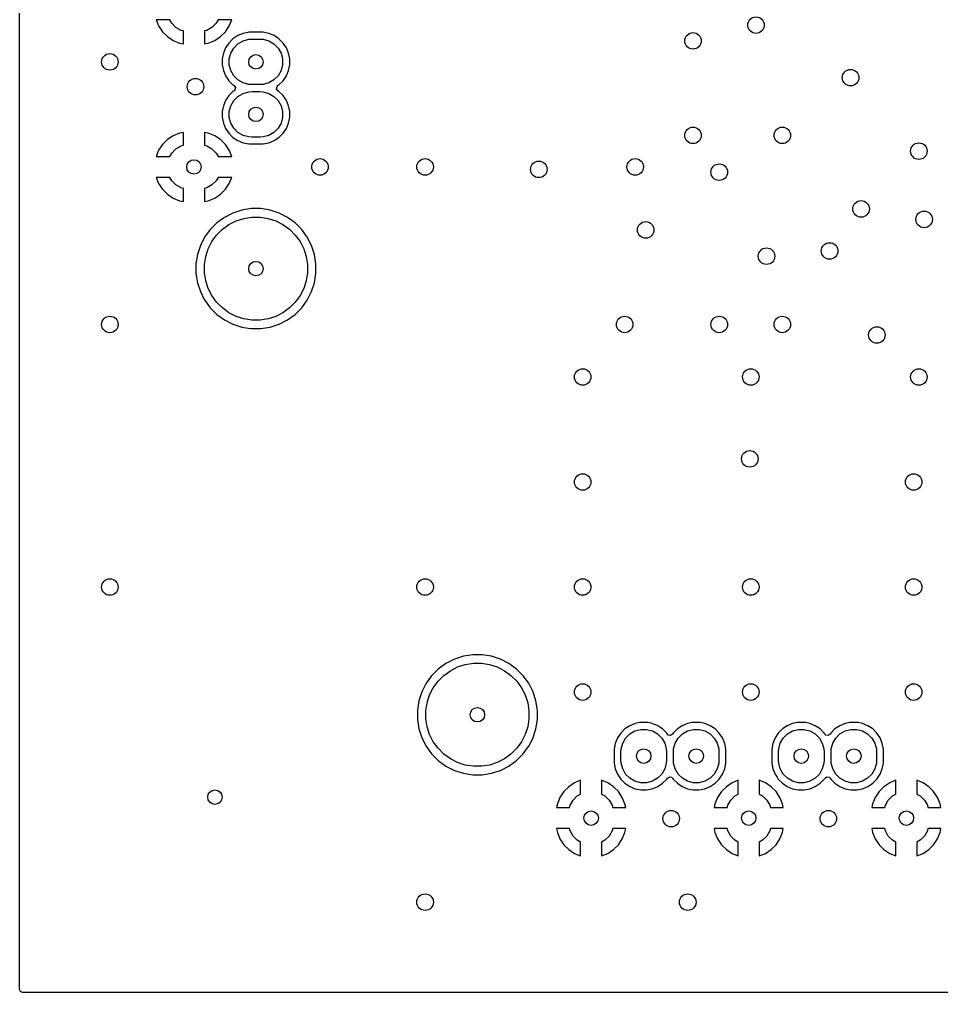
# Model space of a CAD drawing. Extents: x 2.36 to 5.14, y -5.39 to -2.61.
# Drawn here: x 2.364 to 3.242, y -5.386 to -4.46 of the extents above; entities that cross this region are included whole.
import ezdxf

# ---------------------------------------------------------------- set-up
doc = ezdxf.new("R2010")
doc.units = 0
doc.header["$MEASUREMENT"] = 0
doc.layers.add('BLACK', color=7, linetype='CONTINUOUS')

msp = doc.modelspace()

# ---------------------------------------------------------------- linework, layer by layer
at = {"layer": 'BLACK', "linetype": 'CONTINUOUS'}
for p, q in [((2.36396, -4.49723), (2.36396, -4.44)), ((2.49398, -4.46), (2.49641, -4.46585)), ((2.50705, -4.46), (2.49398, -4.46)), ((2.50888, -4.46318), (2.50705, -4.46)), ((2.51288, -4.46718), (2.50888, -4.46318)), ((2.55112, -4.46318), (2.54712, -4.46718)), ((2.55295, -4.46), (2.55112, -4.46318)), ((2.56602, -4.46), (2.55295, -4.46)), ((2.56359, -4.46585), (2.56602, -4.46)), ((2.49641, -4.46585), (2.50007, -4.47133)), ((2.50007, -4.47133), (2.50473, -4.47599)), ((2.51778, -4.47001), (2.51288, -4.46718)), ((2.52, -4.4706), (2.51778, -4.47001)), ((2.52, -4.48291), (2.52, -4.4706)), ((2.54222, -4.47001), (2.54, -4.4706)), ((2.54, -4.4706), (2.54, -4.48291)), ((2.54712, -4.46718), (2.54222, -4.47001)), ((2.55527, -4.47599), (2.55993, -4.47133)), ((2.55993, -4.47133), (2.56359, -4.46585)), ((2.55993, -4.47133), (2.55993, -4.47133)), ((2.5769, -4.47291), (2.57178, -4.47504)), ((2.58127, -4.47204), (2.5769, -4.47291)), ((2.5769, -4.47291), (2.5769, -4.47291)), ((2.58234, -4.47183), (2.58127, -4.47204)), ((2.59577, -4.47183), (2.58234, -4.47183)), ((2.59711, -4.4721), (2.59577, -4.47183)), ((2.60121, -4.47291), (2.59711, -4.4721)), ((2.60634, -4.47504), (2.60121, -4.47291)), ((2.60121, -4.47291), (2.60121, -4.47291)), ((2.50473, -4.47599), (2.51021, -4.47966)), ((2.51021, -4.47966), (2.5163, -4.48218)), ((2.5163, -4.48218), (2.5163, -4.48218)), ((2.5163, -4.48218), (2.52, -4.48291)), ((2.52, -4.48291), (2.52, -4.48291)), ((2.54, -4.48291), (2.5437, -4.48218)), ((2.5437, -4.48218), (2.54979, -4.47966)), ((2.5437, -4.48218), (2.5437, -4.48218)), ((2.54979, -4.47966), (2.55527, -4.47599)), ((2.55527, -4.47599), (2.55527, -4.47599)), ((2.56324, -4.48204), (2.56015, -4.48666)), ((2.56716, -4.47812), (2.56324, -4.48204)), ((2.56324, -4.48204), (2.56324, -4.48204)), ((2.57178, -4.47504), (2.56716, -4.47812)), ((2.56716, -4.47812), (2.56716, -4.47812)), ((2.56794, -4.48682), (2.57194, -4.48282)), ((2.57194, -4.48282), (2.57683, -4.47999)), ((2.57683, -4.47999), (2.58229, -4.47853)), ((2.58229, -4.47853), (2.58512, -4.47835)), ((2.58512, -4.47835), (2.59299, -4.47835)), ((2.59299, -4.47835), (2.59582, -4.47853)), ((2.59582, -4.47853), (2.60128, -4.47999)), ((2.60128, -4.47999), (2.60617, -4.48282)), ((2.60617, -4.48282), (2.61017, -4.48682)), ((2.61095, -4.47812), (2.60634, -4.47504)), ((2.60634, -4.47504), (2.60634, -4.47504)), ((2.60634, -4.47504), (2.60634, -4.47504)), ((2.61487, -4.48204), (2.61095, -4.47812)), ((2.61796, -4.48666), (2.61487, -4.48204)), ((2.55803, -4.49178), (2.55695, -4.49723)), ((2.56015, -4.48666), (2.55803, -4.49178)), ((2.55803, -4.49178), (2.55803, -4.49178)), ((2.56365, -4.49717), (2.56511, -4.49171)), ((2.56511, -4.49171), (2.56794, -4.48682)), ((2.61017, -4.48682), (2.613, -4.49171)), ((2.613, -4.49171), (2.61446, -4.49717)), ((2.62008, -4.49178), (2.61796, -4.48666)), ((2.62116, -4.49723), (2.62008, -4.49178)), ((2.36396, -4.59), (2.36396, -4.49723)), ((2.55695, -4.49723), (2.55695, -4.50277)), ((2.56365, -4.50283), (2.56365, -4.49717)), ((2.61446, -4.49717), (2.61446, -4.50283)), ((2.62116, -4.50277), (2.62116, -4.49723)), ((2.55695, -4.50277), (2.55803, -4.50822)), ((2.55803, -4.50822), (2.55803, -4.50822)), ((2.55803, -4.50822), (2.56015, -4.51334)), ((2.56511, -4.50829), (2.56365, -4.50283)), ((2.56794, -4.51318), (2.56511, -4.50829)), ((2.613, -4.50829), (2.61017, -4.51318)), ((2.61446, -4.50283), (2.613, -4.50829)), ((2.61796, -4.51334), (2.62008, -4.50822)), ((2.62008, -4.50822), (2.62116, -4.50277)), ((2.56015, -4.51334), (2.56222, -4.51643)), ((2.56222, -4.51643), (2.56324, -4.51796)), ((2.56324, -4.51796), (2.56716, -4.52188)), ((2.57194, -4.51718), (2.56794, -4.51318)), ((2.57683, -4.52001), (2.57194, -4.51718)), ((2.58229, -4.52147), (2.57683, -4.52001)), ((2.60128, -4.52001), (2.59582, -4.52147)), ((2.60617, -4.51718), (2.60128, -4.52001)), ((2.61017, -4.51318), (2.60617, -4.51718)), ((2.61095, -4.52188), (2.61487, -4.51796)), ((2.61487, -4.51796), (2.61796, -4.51334)), ((2.56716, -4.52812), (2.56324, -4.53204)), ((2.56716, -4.52188), (2.5682, -4.52258)), ((2.5682, -4.52742), (2.56716, -4.52812)), ((2.56716, -4.52812), (2.56716, -4.52812)), ((2.5682, -4.52258), (2.56944, -4.52443)), ((2.56901, -4.52662), (2.5682, -4.52742)), ((2.56944, -4.52443), (2.56901, -4.52662)), ((2.57194, -4.53282), (2.57683, -4.52999)), ((2.57683, -4.52999), (2.58229, -4.52853)), ((2.58512, -4.52165), (2.58229, -4.52147)), ((2.58229, -4.52853), (2.58512, -4.52835)), ((2.59299, -4.52165), (2.58512, -4.52165)), ((2.58512, -4.52835), (2.59299, -4.52835)), ((2.59582, -4.52147), (2.59299, -4.52165)), ((2.59299, -4.52835), (2.59582, -4.52853)), ((2.59582, -4.52853), (2.60128, -4.52999)), ((2.60128, -4.52999), (2.60617, -4.53282)), ((2.60867, -4.52557), (2.6091, -4.52338)), ((2.60991, -4.52742), (2.60867, -4.52557)), ((2.6091, -4.52338), (2.60991, -4.52258)), ((2.60991, -4.52258), (2.61095, -4.52188)), ((2.61095, -4.52812), (2.60991, -4.52742)), ((2.61487, -4.53204), (2.61095, -4.52812)), ((2.61095, -4.52812), (2.61095, -4.52812)), ((2.61095, -4.52812), (2.61095, -4.52812)), ((2.56015, -4.53666), (2.55803, -4.54178)), ((2.56324, -4.53204), (2.56015, -4.53666)), ((2.56324, -4.53204), (2.56324, -4.53204)), ((2.56511, -4.54171), (2.56794, -4.53682)), ((2.56794, -4.53682), (2.57194, -4.53282)), ((2.60617, -4.53282), (2.61017, -4.53682)), ((2.61017, -4.53682), (2.613, -4.54171)), ((2.61796, -4.53666), (2.61487, -4.53204)), ((2.62008, -4.54178), (2.61796, -4.53666)), ((2.55803, -4.54178), (2.55695, -4.54723)), ((2.55695, -4.54723), (2.55695, -4.55277)), ((2.55803, -4.54178), (2.55803, -4.54178)), ((2.56365, -4.54717), (2.56511, -4.54171)), ((2.56365, -4.55283), (2.56365, -4.54717)), ((2.613, -4.54171), (2.61446, -4.54717)), ((2.61446, -4.54717), (2.61446, -4.55283)), ((2.62116, -4.54723), (2.62008, -4.54178)), ((2.62116, -4.55277), (2.62116, -4.54723)), ((2.55695, -4.55277), (2.55803, -4.55822)), ((2.56511, -4.55829), (2.56365, -4.55283)), ((2.61446, -4.55283), (2.613, -4.55829)), ((2.62008, -4.55822), (2.62116, -4.55277)), ((2.52, -4.56709), (2.5163, -4.56782)), ((2.52, -4.5794), (2.52, -4.56709)), ((2.5437, -4.56782), (2.54, -4.56709)), ((2.54, -4.56709), (2.54, -4.5794)), ((2.55803, -4.55822), (2.55803, -4.55822)), ((2.55803, -4.55822), (2.56015, -4.56334)), ((2.56015, -4.56334), (2.56324, -4.56796)), ((2.56794, -4.56318), (2.56511, -4.55829)), ((2.57194, -4.56718), (2.56794, -4.56318)), ((2.57683, -4.57001), (2.57194, -4.56718)), ((2.60617, -4.56718), (2.60128, -4.57001)), ((2.61017, -4.56318), (2.60617, -4.56718)), ((2.613, -4.55829), (2.61017, -4.56318)), ((2.61487, -4.56796), (2.61796, -4.56334)), ((2.61796, -4.56334), (2.62008, -4.55822)), ((2.50473, -4.57401), (2.50007, -4.57867)), ((2.51021, -4.57034), (2.50473, -4.57401)), ((2.50473, -4.57401), (2.50473, -4.57401)), ((2.5163, -4.56782), (2.51021, -4.57034)), ((2.5163, -4.56782), (2.5163, -4.56782)), ((2.54979, -4.57034), (2.5437, -4.56782)), ((2.5437, -4.56782), (2.5437, -4.56782)), ((2.55527, -4.57401), (2.54979, -4.57034)), ((2.55993, -4.57867), (2.55527, -4.57401)), ((2.56324, -4.56796), (2.56716, -4.57188)), ((2.56716, -4.57188), (2.57177, -4.57496)), ((2.57177, -4.57496), (2.5769, -4.57709)), ((2.58229, -4.57147), (2.57683, -4.57001)), ((2.58512, -4.57165), (2.58229, -4.57147)), ((2.59299, -4.57165), (2.58512, -4.57165)), ((2.59582, -4.57147), (2.59299, -4.57165)), ((2.60128, -4.57001), (2.59582, -4.57147)), ((2.60121, -4.57709), (2.60634, -4.57496)), ((2.60634, -4.57496), (2.61095, -4.57188)), ((2.61095, -4.57188), (2.61487, -4.56796)), ((2.49641, -4.58415), (2.49398, -4.59)), ((2.50007, -4.57867), (2.49641, -4.58415)), ((2.50007, -4.57867), (2.50007, -4.57867)), ((2.50888, -4.58682), (2.51288, -4.58282)), ((2.51288, -4.58282), (2.51778, -4.57999)), ((2.51778, -4.57999), (2.52, -4.5794)), ((2.54, -4.5794), (2.54222, -4.57999)), ((2.54222, -4.57999), (2.54712, -4.58282)), ((2.54712, -4.58282), (2.55112, -4.58682)), ((2.56359, -4.58415), (2.55993, -4.57867)), ((2.56602, -4.59), (2.56359, -4.58415)), ((2.5769, -4.57709), (2.58234, -4.57817)), ((2.58234, -4.57817), (2.58234, -4.57817)), ((2.58234, -4.57817), (2.59577, -4.57817)), ((2.59577, -4.57817), (2.60121, -4.57709)), ((2.59577, -4.57817), (2.59577, -4.57817)), ((2.36396, -4.69236), (2.36396, -4.59)), ((2.49398, -4.59), (2.50705, -4.59)), ((2.49398, -4.59), (2.49398, -4.59)), ((2.50705, -4.59), (2.50888, -4.58682)), ((2.55112, -4.58682), (2.55295, -4.59)), ((2.55295, -4.59), (2.56602, -4.59)), ((2.56602, -4.59), (2.56602, -4.59)), ((2.49398, -4.61), (2.49641, -4.61585)), ((2.50705, -4.61), (2.49398, -4.61)), ((2.50888, -4.61318), (2.50705, -4.61)), ((2.51288, -4.61718), (2.50888, -4.61318)), ((2.55112, -4.61318), (2.54712, -4.61718)), ((2.55295, -4.61), (2.55112, -4.61318)), ((2.56602, -4.61), (2.55295, -4.61)), ((2.56359, -4.61585), (2.56602, -4.61)), ((2.49641, -4.61585), (2.50007, -4.62133)), ((2.50007, -4.62133), (2.50473, -4.62599)), ((2.51778, -4.62001), (2.51288, -4.61718)), ((2.52, -4.6206), (2.51778, -4.62001)), ((2.52, -4.63291), (2.52, -4.6206)), ((2.54222, -4.62001), (2.54, -4.6206)), ((2.54, -4.6206), (2.54, -4.63291)), ((2.54712, -4.61718), (2.54222, -4.62001)), ((2.55527, -4.62599), (2.55993, -4.62133)), ((2.55993, -4.62133), (2.56359, -4.61585)), ((2.55993, -4.62133), (2.55993, -4.62133)), ((2.50473, -4.62599), (2.51021, -4.62966)), ((2.51021, -4.62966), (2.5163, -4.63218)), ((2.5437, -4.63218), (2.54979, -4.62966)), ((2.54979, -4.62966), (2.55527, -4.62599)), ((2.55527, -4.62599), (2.55527, -4.62599)), ((2.5163, -4.63218), (2.5163, -4.63218)), ((2.5163, -4.63218), (2.52, -4.63291)), ((2.52, -4.63291), (2.52, -4.63291)), ((2.54, -4.63291), (2.5437, -4.63218)), ((2.5437, -4.63218), (2.5437, -4.63218)), ((2.57568, -4.64115), (2.56713, -4.64393)), ((2.58456, -4.63974), (2.57568, -4.64115)), ((2.57568, -4.64115), (2.57568, -4.64115)), ((2.59355, -4.63974), (2.58456, -4.63974)), ((2.58456, -4.63974), (2.58456, -4.63974)), ((2.60243, -4.64115), (2.59355, -4.63974)), ((2.59355, -4.63974), (2.59355, -4.63974)), ((2.61098, -4.64393), (2.60243, -4.64115)), ((2.60243, -4.64115), (2.60243, -4.64115)), ((2.55912, -4.64801), (2.55185, -4.65329)), ((2.56713, -4.64393), (2.55912, -4.64801)), ((2.57022, -4.65138), (2.57757, -4.649)), ((2.57757, -4.649), (2.58519, -4.64779)), ((2.58519, -4.64779), (2.59292, -4.64779)), ((2.59292, -4.64779), (2.60054, -4.649)), ((2.60054, -4.649), (2.60789, -4.65138)), ((2.61899, -4.64801), (2.61098, -4.64393)), ((2.62626, -4.65329), (2.61899, -4.64801)), ((2.5455, -4.65965), (2.54021, -4.66692)), ((2.55185, -4.65329), (2.5455, -4.65965)), ((2.55163, -4.66489), (2.55709, -4.65943)), ((2.55709, -4.65943), (2.56334, -4.65489)), ((2.56334, -4.65489), (2.57022, -4.65138)), ((2.60789, -4.65138), (2.61477, -4.65489)), ((2.61477, -4.65489), (2.62102, -4.65943)), ((2.62102, -4.65943), (2.62648, -4.66489)), ((2.63261, -4.65965), (2.62626, -4.65329)), ((2.62626, -4.65329), (2.62626, -4.65329)), ((2.62626, -4.65329), (2.62626, -4.65329)), ((2.6379, -4.66692), (2.63261, -4.65965)), ((2.54021, -4.66692), (2.53613, -4.67493)), ((2.54709, -4.67114), (2.55163, -4.66489)), ((2.62648, -4.66489), (2.63102, -4.67114)), ((2.64198, -4.67493), (2.6379, -4.66692)), ((2.53613, -4.67493), (2.53336, -4.68348)), ((2.5412, -4.68536), (2.54359, -4.67802)), ((2.54359, -4.67802), (2.54709, -4.67114)), ((2.63102, -4.67114), (2.63452, -4.67802)), ((2.63452, -4.67802), (2.63691, -4.68536)), ((2.64476, -4.68348), (2.64198, -4.67493)), ((2.64198, -4.67493), (2.64198, -4.67493)), ((2.64198, -4.67493), (2.64198, -4.67493)), ((2.53335, -4.68348), (2.53195, -4.69236)), ((2.53336, -4.68348), (2.53335, -4.68348)), ((2.53999, -4.69299), (2.5412, -4.68536)), ((2.63691, -4.68536), (2.63812, -4.69299)), ((2.64616, -4.69236), (2.64476, -4.68348)), ((2.64476, -4.68348), (2.64476, -4.68348)), ((2.64476, -4.68348), (2.64476, -4.68348)), ((2.36396, -5.11708), (2.36396, -4.69236)), ((2.53195, -4.69236), (2.53195, -4.70134)), ((2.53999, -4.70071), (2.53999, -4.69299)), ((2.63812, -4.69299), (2.63812, -4.70071)), ((2.64616, -4.70134), (2.64616, -4.69236)), ((2.53195, -4.70134), (2.53335, -4.71022)), ((2.5412, -4.70834), (2.53999, -4.70071)), ((2.63812, -4.70071), (2.63691, -4.70834)), ((2.64476, -4.71022), (2.64616, -4.70134)), ((2.53335, -4.71022), (2.53336, -4.71022)), ((2.53336, -4.71022), (2.53613, -4.71877)), ((2.54359, -4.71568), (2.5412, -4.70834)), ((2.63691, -4.70834), (2.63452, -4.71568)), ((2.64198, -4.71877), (2.64476, -4.71022)), ((2.53613, -4.71877), (2.54021, -4.72678)), ((2.54709, -4.72256), (2.54359, -4.71568)), ((2.55163, -4.72881), (2.54709, -4.72256)), ((2.63102, -4.72256), (2.62648, -4.72881)), ((2.63452, -4.71568), (2.63102, -4.72256)), ((2.6379, -4.72678), (2.64198, -4.71877)), ((2.54021, -4.72678), (2.54026, -4.72685)), ((2.54026, -4.72685), (2.5455, -4.73405)), ((2.55709, -4.73427), (2.55163, -4.72881)), ((2.62648, -4.72881), (2.62102, -4.73427)), ((2.63261, -4.73405), (2.6379, -4.72678)), ((2.5455, -4.73405), (2.55185, -4.74041)), ((2.55185, -4.74041), (2.55912, -4.74569)), ((2.56334, -4.73881), (2.55709, -4.73427)), ((2.57022, -4.74232), (2.56334, -4.73881)), ((2.57757, -4.7447), (2.57022, -4.74232)), ((2.60789, -4.74232), (2.60054, -4.7447)), ((2.61477, -4.73881), (2.60789, -4.74232)), ((2.62102, -4.73427), (2.61477, -4.73881)), ((2.61899, -4.74569), (2.62626, -4.74041)), ((2.62626, -4.74041), (2.63261, -4.73405)), ((2.55912, -4.74569), (2.56713, -4.74977)), ((2.56713, -4.74977), (2.56713, -4.74977)), ((2.56713, -4.74977), (2.56713, -4.74977)), ((2.56713, -4.74977), (2.57568, -4.75255)), ((2.58519, -4.74591), (2.57757, -4.7447)), ((2.59292, -4.74591), (2.58519, -4.74591)), ((2.60054, -4.7447), (2.59292, -4.74591)), ((2.60243, -4.75255), (2.61098, -4.74977)), ((2.61098, -4.74977), (2.61899, -4.74569)), ((2.61098, -4.74977), (2.61098, -4.74977)), ((2.61098, -4.74977), (2.61098, -4.74977)), ((2.57568, -4.75255), (2.57568, -4.75255)), ((2.57568, -4.75255), (2.57568, -4.75255)), ((2.57568, -4.75255), (2.5816, -4.75349)), ((2.5816, -4.75349), (2.58456, -4.75396)), ((2.58456, -4.75396), (2.58456, -4.75396)), ((2.58456, -4.75396), (2.59355, -4.75396)), ((2.59355, -4.75396), (2.59577, -4.75361)), ((2.59577, -4.75361), (2.60243, -4.75255)), ((2.60243, -4.75255), (2.60243, -4.75255)), ((2.60243, -4.75255), (2.60243, -4.75255)), ((2.78643, -5.06587), (2.77788, -5.06865)), ((2.79531, -5.06447), (2.78643, -5.06587)), ((2.78643, -5.06587), (2.78643, -5.06587)), ((2.8043, -5.06447), (2.79531, -5.06447)), ((2.79531, -5.06447), (2.79531, -5.06447)), ((2.81318, -5.06587), (2.8043, -5.06447)), ((2.8043, -5.06447), (2.8043, -5.06447)), ((2.82172, -5.06865), (2.81318, -5.06587)), ((2.81318, -5.06587), (2.81318, -5.06587)), ((2.76987, -5.07273), (2.7626, -5.07802)), ((2.77788, -5.06865), (2.76987, -5.07273)), ((2.77409, -5.07961), (2.78097, -5.07611)), ((2.78097, -5.07611), (2.78831, -5.07372)), ((2.78831, -5.07372), (2.79594, -5.07251)), ((2.79594, -5.07251), (2.80366, -5.07251)), ((2.80366, -5.07251), (2.81129, -5.07372)), ((2.81129, -5.07372), (2.81864, -5.07611)), ((2.81864, -5.07611), (2.82552, -5.07961)), ((2.82973, -5.07273), (2.82172, -5.06865)), ((2.83701, -5.07802), (2.82973, -5.07273)), ((2.75624, -5.08437), (2.75096, -5.09164)), ((2.7626, -5.07802), (2.75624, -5.08437)), ((2.76238, -5.08961), (2.76784, -5.08415)), ((2.76784, -5.08415), (2.77409, -5.07961)), ((2.82552, -5.07961), (2.83176, -5.08415)), ((2.83176, -5.08415), (2.83722, -5.08961)), ((2.84336, -5.08437), (2.83701, -5.07802)), ((2.83701, -5.07802), (2.83701, -5.07802)), ((2.83701, -5.07802), (2.83701, -5.07802)), ((2.84864, -5.09164), (2.84336, -5.08437)), ((2.75096, -5.09164), (2.74688, -5.09965)), ((2.75784, -5.09586), (2.76238, -5.08961)), ((2.83722, -5.08961), (2.84176, -5.09586)), ((2.85273, -5.09965), (2.84864, -5.09164)), ((2.74688, -5.09965), (2.7441, -5.1082)), ((2.75195, -5.11009), (2.75434, -5.10274)), ((2.75434, -5.10274), (2.75784, -5.09586)), ((2.84176, -5.09586), (2.84527, -5.10274)), ((2.84527, -5.10274), (2.84766, -5.11009)), ((2.8555, -5.1082), (2.85273, -5.09965)), ((2.85273, -5.09965), (2.85273, -5.09965)), ((2.85273, -5.09965), (2.85273, -5.09965)), ((2.7441, -5.1082), (2.7427, -5.11708)), ((2.7441, -5.1082), (2.7441, -5.1082)), ((2.75074, -5.11771), (2.75195, -5.11009)), ((2.84766, -5.11009), (2.84886, -5.11771)), ((2.85691, -5.11708), (2.8555, -5.1082)), ((2.8555, -5.1082), (2.8555, -5.1082)), ((2.8555, -5.1082), (2.8555, -5.1082)), ((2.36396, -5.21), (2.36396, -5.11708)), ((2.7427, -5.11708), (2.7427, -5.12607)), ((2.75074, -5.12544), (2.75074, -5.11771)), ((2.84886, -5.11771), (2.84886, -5.12544)), ((2.85691, -5.12607), (2.85691, -5.11708)), ((2.7427, -5.12607), (2.7441, -5.13495)), ((2.75195, -5.13306), (2.75074, -5.12544)), ((2.84886, -5.12544), (2.84766, -5.13306)), ((2.8555, -5.13495), (2.85691, -5.12607)), ((2.94473, -5.13204), (2.94011, -5.13513)), ((2.94985, -5.12992), (2.94473, -5.13204)), ((2.95422, -5.12905), (2.94985, -5.12992)), ((2.94985, -5.12992), (2.94985, -5.12992)), ((2.9553, -5.12884), (2.95422, -5.12905)), ((2.96085, -5.12884), (2.9553, -5.12884)), ((2.96219, -5.12911), (2.96085, -5.12884)), ((2.96629, -5.12992), (2.96219, -5.12911)), ((2.97141, -5.13204), (2.96629, -5.12992)), ((2.96629, -5.12992), (2.96629, -5.12992)), ((2.9745, -5.13411), (2.97141, -5.13204)), ((2.97141, -5.13204), (2.97141, -5.13204)), ((2.97141, -5.13204), (2.97141, -5.13204)), ((2.99473, -5.13204), (2.99011, -5.13513)), ((2.99985, -5.12992), (2.99473, -5.13204)), ((3.00422, -5.12905), (2.99985, -5.12992)), ((2.99985, -5.12992), (2.99985, -5.12992)), ((3.0053, -5.12884), (3.00422, -5.12905)), ((3.01085, -5.12884), (3.0053, -5.12884)), ((3.01219, -5.12911), (3.01085, -5.12884)), ((3.01629, -5.12992), (3.01219, -5.12911)), ((3.02141, -5.13204), (3.01629, -5.12992)), ((3.01629, -5.12992), (3.01629, -5.12992)), ((3.02603, -5.13513), (3.02141, -5.13204)), ((3.02141, -5.13204), (3.02141, -5.13204)), ((3.02141, -5.13204), (3.02141, -5.13204)), ((3.09473, -5.13204), (3.09011, -5.13513)), ((3.09985, -5.12992), (3.09473, -5.13204)), ((3.10422, -5.12905), (3.09985, -5.12992)), ((3.09985, -5.12992), (3.09985, -5.12992)), ((3.1053, -5.12884), (3.10422, -5.12905)), ((3.11085, -5.12884), (3.1053, -5.12884)), ((3.11219, -5.12911), (3.11085, -5.12884)), ((3.11629, -5.12992), (3.11219, -5.12911)), ((3.12141, -5.13204), (3.11629, -5.12992)), ((3.11629, -5.12992), (3.11629, -5.12992)), ((3.1245, -5.13411), (3.12141, -5.13204)), ((3.12141, -5.13204), (3.12141, -5.13204)), ((3.12141, -5.13204), (3.12141, -5.13204)), ((3.14473, -5.13204), (3.14011, -5.13513)), ((3.14985, -5.12992), (3.14473, -5.13204)), ((3.15422, -5.12905), (3.14985, -5.12992)), ((3.14985, -5.12992), (3.14985, -5.12992)), ((3.1553, -5.12884), (3.15422, -5.12905)), ((3.16085, -5.12884), (3.1553, -5.12884)), ((3.16219, -5.12911), (3.16085, -5.12884)), ((3.16629, -5.12992), (3.16219, -5.12911)), ((3.17141, -5.13204), (3.16629, -5.12992)), ((3.16629, -5.12992), (3.16629, -5.12992)), ((3.17603, -5.13513), (3.17141, -5.13204)), ((3.17141, -5.13204), (3.17141, -5.13204)), ((3.17141, -5.13204), (3.17141, -5.13204)), ((2.7441, -5.13495), (2.7441, -5.13495)), ((2.7441, -5.13495), (2.74688, -5.1435)), ((2.75434, -5.14041), (2.75195, -5.13306)), ((2.75784, -5.14729), (2.75434, -5.14041)), ((2.84527, -5.14041), (2.84176, -5.14729)), ((2.84766, -5.13306), (2.84527, -5.14041)), ((2.85273, -5.1435), (2.85418, -5.13902)), ((2.85418, -5.13902), (2.8555, -5.13495)), ((2.8555, -5.13495), (2.8555, -5.13495)), ((2.8555, -5.13495), (2.8555, -5.13495)), ((2.93619, -5.13905), (2.93311, -5.14366)), ((2.94011, -5.13513), (2.93619, -5.13905)), ((2.93619, -5.13905), (2.93619, -5.13905)), ((2.94011, -5.13513), (2.94011, -5.13513)), ((2.94089, -5.14383), (2.94489, -5.13983)), ((2.94489, -5.13983), (2.94978, -5.137)), ((2.94978, -5.137), (2.95524, -5.13554)), ((2.95524, -5.13554), (2.9609, -5.13554)), ((2.9609, -5.13554), (2.96636, -5.137)), ((2.96636, -5.137), (2.97125, -5.13983)), ((2.97125, -5.13983), (2.97525, -5.14383)), ((2.97603, -5.13513), (2.9745, -5.13411)), ((2.97995, -5.13905), (2.97603, -5.13513)), ((2.98065, -5.14009), (2.97995, -5.13905)), ((2.98145, -5.1409), (2.98065, -5.14009)), ((2.98364, -5.14133), (2.98145, -5.1409)), ((2.98549, -5.14009), (2.98364, -5.14133)), ((2.98619, -5.13905), (2.98549, -5.14009)), ((2.99011, -5.13513), (2.98619, -5.13905)), ((2.98619, -5.13905), (2.98619, -5.13905)), ((2.99011, -5.13513), (2.99011, -5.13513)), ((2.99089, -5.14383), (2.99489, -5.13983)), ((2.99489, -5.13983), (2.99978, -5.137)), ((2.99978, -5.137), (3.00524, -5.13554)), ((3.00524, -5.13554), (3.0109, -5.13554)), ((3.0109, -5.13554), (3.01636, -5.137)), ((3.01636, -5.137), (3.02125, -5.13983)), ((3.02125, -5.13983), (3.02525, -5.14383)), ((3.02995, -5.13905), (3.02603, -5.13513)), ((3.03303, -5.14366), (3.02995, -5.13905)), ((3.08619, -5.13905), (3.08311, -5.14366)), ((3.09011, -5.13513), (3.08619, -5.13905)), ((3.08619, -5.13905), (3.08619, -5.13905)), ((3.09011, -5.13513), (3.09011, -5.13513)), ((3.09089, -5.14383), (3.09489, -5.13983)), ((3.09489, -5.13983), (3.09978, -5.137)), ((3.09978, -5.137), (3.10524, -5.13554)), ((3.10524, -5.13554), (3.1109, -5.13554)), ((3.1109, -5.13554), (3.11636, -5.137)), ((3.11636, -5.137), (3.12125, -5.13983)), ((3.12125, -5.13983), (3.12525, -5.14383)), ((3.12603, -5.13513), (3.1245, -5.13411)), ((3.12995, -5.13905), (3.12603, -5.13513)), ((3.13065, -5.14009), (3.12995, -5.13905)), ((3.13145, -5.1409), (3.13065, -5.14009)), ((3.13364, -5.14133), (3.13145, -5.1409)), ((3.13549, -5.14009), (3.13364, -5.14133)), ((3.13619, -5.13905), (3.13549, -5.14009)), ((3.14011, -5.13513), (3.13619, -5.13905)), ((3.13619, -5.13905), (3.13619, -5.13905)), ((3.14011, -5.13513), (3.14011, -5.13513)), ((3.14089, -5.14383), (3.14489, -5.13983)), ((3.14489, -5.13983), (3.14978, -5.137)), ((3.14978, -5.137), (3.15524, -5.13554)), ((3.15524, -5.13554), (3.1609, -5.13554)), ((3.1609, -5.13554), (3.16636, -5.137)), ((3.16636, -5.137), (3.17125, -5.13983)), ((3.17125, -5.13983), (3.17525, -5.14383)), ((3.17995, -5.13905), (3.17603, -5.13513)), ((3.18303, -5.14366), (3.17995, -5.13905)), ((2.74688, -5.1435), (2.75096, -5.15151)), ((2.76238, -5.15354), (2.75784, -5.14729)), ((2.84176, -5.14729), (2.83722, -5.15354)), ((2.84864, -5.15151), (2.85273, -5.1435)), ((2.93098, -5.14879), (2.9299, -5.15423)), ((2.93311, -5.14366), (2.93098, -5.14879)), ((2.93098, -5.14879), (2.93098, -5.14879)), ((2.9366, -5.15418), (2.93807, -5.14872)), ((2.93807, -5.14872), (2.94089, -5.14383)), ((2.97525, -5.14383), (2.97808, -5.14872)), ((2.97808, -5.14872), (2.97954, -5.15418)), ((2.9866, -5.15418), (2.98807, -5.14872)), ((2.98807, -5.14872), (2.99089, -5.14383)), ((3.02525, -5.14383), (3.02808, -5.14872)), ((3.02808, -5.14872), (3.02954, -5.15418)), ((3.03516, -5.14879), (3.03303, -5.14366)), ((3.03624, -5.15423), (3.03516, -5.14879)), ((3.08098, -5.14879), (3.0799, -5.15423)), ((3.08311, -5.14366), (3.08098, -5.14879)), ((3.08098, -5.14879), (3.08098, -5.14879)), ((3.0866, -5.15418), (3.08807, -5.14872)), ((3.08807, -5.14872), (3.09089, -5.14383)), ((3.12525, -5.14383), (3.12808, -5.14872)), ((3.12808, -5.14872), (3.12954, -5.15418)), ((3.1366, -5.15418), (3.13807, -5.14872)), ((3.13807, -5.14872), (3.14089, -5.14383)), ((3.17525, -5.14383), (3.17808, -5.14872)), ((3.17808, -5.14872), (3.17954, -5.15418)), ((3.18516, -5.14879), (3.18303, -5.14366)), ((3.18624, -5.15423), (3.18516, -5.14879)), ((2.75096, -5.15151), (2.75455, -5.15645)), ((2.75455, -5.15645), (2.75624, -5.15878)), ((2.75624, -5.15878), (2.7626, -5.16513)), ((2.76784, -5.159), (2.76238, -5.15354)), ((2.77409, -5.16354), (2.76784, -5.159)), ((2.83176, -5.159), (2.82552, -5.16354)), ((2.83722, -5.15354), (2.83176, -5.159)), ((2.83701, -5.16513), (2.84336, -5.15878)), ((2.84336, -5.15878), (2.84666, -5.15423)), ((2.84666, -5.15423), (2.84864, -5.15151)), ((2.9299, -5.15423), (2.9299, -5.16766)), ((2.93642, -5.15701), (2.9366, -5.15418)), ((2.93642, -5.16488), (2.93642, -5.15701)), ((2.97954, -5.15418), (2.97972, -5.15701)), ((2.97972, -5.15701), (2.97972, -5.16488)), ((2.98642, -5.15701), (2.9866, -5.15418)), ((2.98642, -5.16488), (2.98642, -5.15701)), ((3.02954, -5.15418), (3.02972, -5.15701)), ((3.02972, -5.15701), (3.02972, -5.16488)), ((3.03624, -5.16766), (3.03624, -5.15423)), ((3.0799, -5.15423), (3.0799, -5.16766)), ((3.08642, -5.15701), (3.0866, -5.15418)), ((3.08642, -5.16488), (3.08642, -5.15701)), ((3.12954, -5.15418), (3.12972, -5.15701)), ((3.12972, -5.15701), (3.12972, -5.16488)), ((3.13642, -5.15701), (3.1366, -5.15418)), ((3.13642, -5.16488), (3.13642, -5.15701)), ((3.17954, -5.15418), (3.17972, -5.15701)), ((3.17972, -5.15701), (3.17972, -5.16488)), ((3.18624, -5.15645), (3.18624, -5.15423)), ((3.18624, -5.16766), (3.18624, -5.15645)), ((2.7626, -5.16513), (2.76987, -5.17042)), ((2.78097, -5.16704), (2.77409, -5.16354)), ((2.78831, -5.16943), (2.78097, -5.16704)), ((2.81864, -5.16704), (2.81129, -5.16943)), ((2.82552, -5.16354), (2.81864, -5.16704)), ((2.82973, -5.17042), (2.83701, -5.16513)), ((2.9299, -5.16766), (2.93098, -5.1731)), ((2.9366, -5.16771), (2.93642, -5.16488)), ((2.93807, -5.17317), (2.9366, -5.16771)), ((2.97954, -5.16771), (2.97808, -5.17317)), ((2.97972, -5.16488), (2.97954, -5.16771)), ((2.9866, -5.16771), (2.98642, -5.16488)), ((2.98807, -5.17317), (2.9866, -5.16771)), ((3.02954, -5.16771), (3.02808, -5.17317)), ((3.02972, -5.16488), (3.02954, -5.16771)), ((3.03516, -5.1731), (3.03624, -5.16766)), ((3.0799, -5.16766), (3.08098, -5.1731)), ((3.0866, -5.16771), (3.08642, -5.16488)), ((3.08807, -5.17317), (3.0866, -5.16771)), ((3.12954, -5.16771), (3.12808, -5.17317)), ((3.12972, -5.16488), (3.12954, -5.16771)), ((3.1366, -5.16771), (3.13642, -5.16488)), ((3.13807, -5.17317), (3.1366, -5.16771)), ((3.17954, -5.16771), (3.17808, -5.17317)), ((3.17972, -5.16488), (3.17954, -5.16771)), ((3.18516, -5.1731), (3.18624, -5.16766)), ((2.76987, -5.17042), (2.77788, -5.1745)), ((2.77788, -5.1745), (2.77788, -5.1745)), ((2.77788, -5.1745), (2.77788, -5.1745)), ((2.77788, -5.1745), (2.78643, -5.17727)), ((2.78643, -5.17727), (2.78643, -5.17727)), ((2.78643, -5.17727), (2.78643, -5.17727)), ((2.78643, -5.17727), (2.79187, -5.17814)), ((2.79594, -5.17064), (2.78831, -5.16943)), ((2.79187, -5.17814), (2.79531, -5.17868)), ((2.80366, -5.17064), (2.79594, -5.17064)), ((2.81129, -5.16943), (2.80366, -5.17064)), ((2.8043, -5.17868), (2.80774, -5.17814)), ((2.80774, -5.17814), (2.81318, -5.17727)), ((2.81318, -5.17727), (2.82172, -5.1745)), ((2.81318, -5.17727), (2.81318, -5.17727)), ((2.81318, -5.17727), (2.81318, -5.17727)), ((2.82172, -5.1745), (2.82973, -5.17042)), ((2.82172, -5.1745), (2.82172, -5.1745)), ((2.82172, -5.1745), (2.82172, -5.1745)), ((2.93098, -5.1731), (2.93098, -5.1731)), ((2.93098, -5.1731), (2.93307, -5.17814)), ((2.93307, -5.17814), (2.93311, -5.17823)), ((2.93311, -5.17823), (2.93496, -5.18099)), ((2.94089, -5.17806), (2.93807, -5.17317)), ((2.94489, -5.18206), (2.94089, -5.17806)), ((2.97525, -5.17806), (2.97125, -5.18206)), ((2.97808, -5.17317), (2.97525, -5.17806)), ((2.99089, -5.17806), (2.98807, -5.17317)), ((2.99489, -5.18206), (2.99089, -5.17806)), ((3.02525, -5.17806), (3.02125, -5.18206)), ((3.02808, -5.17317), (3.02525, -5.17806)), ((3.02995, -5.18284), (3.03303, -5.17823)), ((3.03303, -5.17823), (3.03516, -5.1731)), ((3.08098, -5.1731), (3.08098, -5.1731)), ((3.08098, -5.1731), (3.08307, -5.17814)), ((3.08307, -5.17814), (3.08311, -5.17823)), ((3.08311, -5.17823), (3.08496, -5.18099)), ((3.09089, -5.17806), (3.08807, -5.17317)), ((3.09489, -5.18206), (3.09089, -5.17806)), ((3.12525, -5.17806), (3.12125, -5.18206)), ((3.12808, -5.17317), (3.12525, -5.17806)), ((3.14089, -5.17806), (3.13807, -5.17317)), ((3.14489, -5.18206), (3.14089, -5.17806)), ((3.17525, -5.17806), (3.17125, -5.18206)), ((3.17808, -5.17317), (3.17525, -5.17806)), ((3.17995, -5.18284), (3.18303, -5.17823)), ((3.18303, -5.17823), (3.18516, -5.1731)), ((2.79531, -5.17868), (2.79531, -5.17868)), ((2.79531, -5.17868), (2.8043, -5.17868)), ((2.89222, -5.18641), (2.88674, -5.19007)), ((2.89807, -5.18398), (2.89222, -5.18641)), ((2.89807, -5.19705), (2.89807, -5.18398)), ((2.89807, -5.18398), (2.89807, -5.18398)), ((2.92392, -5.18641), (2.91807, -5.18398)), ((2.91807, -5.18398), (2.91807, -5.19705)), ((2.9294, -5.19007), (2.92392, -5.18641)), ((2.93496, -5.18099), (2.93619, -5.18284)), ((2.93619, -5.18284), (2.93619, -5.18284)), ((2.93619, -5.18284), (2.94011, -5.18676)), ((2.94011, -5.18676), (2.94473, -5.18985)), ((2.94978, -5.18489), (2.94489, -5.18206)), ((2.95524, -5.18635), (2.94978, -5.18489)), ((2.9609, -5.18635), (2.95524, -5.18635)), ((2.96636, -5.18489), (2.9609, -5.18635)), ((2.97125, -5.18206), (2.96636, -5.18489)), ((2.97141, -5.18985), (2.97603, -5.18676)), ((2.97603, -5.18676), (2.97995, -5.18284)), ((2.97995, -5.18284), (2.98065, -5.1818)), ((2.98065, -5.1818), (2.9825, -5.18056)), ((2.9825, -5.18056), (2.98469, -5.18099)), ((2.98469, -5.18099), (2.98549, -5.1818)), ((2.98549, -5.1818), (2.98619, -5.18284)), ((2.98619, -5.18284), (2.98619, -5.18284)), ((2.98619, -5.18284), (2.98619, -5.18284)), ((2.98619, -5.18284), (2.99011, -5.18676)), ((2.99011, -5.18676), (2.99473, -5.18985)), ((2.99978, -5.18489), (2.99489, -5.18206)), ((3.00524, -5.18635), (2.99978, -5.18489)), ((3.0109, -5.18635), (3.00524, -5.18635)), ((3.01636, -5.18489), (3.0109, -5.18635)), ((3.02125, -5.18206), (3.01636, -5.18489)), ((3.02141, -5.18985), (3.02603, -5.18676)), ((3.02603, -5.18676), (3.02995, -5.18284)), ((3.04222, -5.18641), (3.03674, -5.19007)), ((3.04807, -5.18398), (3.04222, -5.18641)), ((3.04807, -5.19705), (3.04807, -5.18398)), ((3.04807, -5.18398), (3.04807, -5.18398)), ((3.07392, -5.18641), (3.06807, -5.18398)), ((3.06807, -5.18398), (3.06807, -5.19705)), ((3.0794, -5.19007), (3.07392, -5.18641)), ((3.08496, -5.18099), (3.08619, -5.18284)), ((3.08619, -5.18284), (3.08619, -5.18284)), ((3.08619, -5.18284), (3.09011, -5.18676)), ((3.09011, -5.18676), (3.09473, -5.18985)), ((3.09978, -5.18489), (3.09489, -5.18206)), ((3.10524, -5.18635), (3.09978, -5.18489)), ((3.1109, -5.18635), (3.10524, -5.18635)), ((3.11636, -5.18489), (3.1109, -5.18635)), ((3.12125, -5.18206), (3.11636, -5.18489)), ((3.12141, -5.18985), (3.12603, -5.18676)), ((3.12603, -5.18676), (3.12995, -5.18284)), ((3.12995, -5.18284), (3.13065, -5.1818)), ((3.13065, -5.1818), (3.1325, -5.18056)), ((3.1325, -5.18056), (3.13469, -5.18099)), ((3.13469, -5.18099), (3.13549, -5.1818)), ((3.13549, -5.1818), (3.13619, -5.18284)), ((3.13619, -5.18284), (3.13619, -5.18284)), ((3.13619, -5.18284), (3.13619, -5.18284)), ((3.13619, -5.18284), (3.14011, -5.18676)), ((3.14011, -5.18676), (3.14473, -5.18985)), ((3.14978, -5.18489), (3.14489, -5.18206)), ((3.15524, -5.18635), (3.14978, -5.18489)), ((3.1609, -5.18635), (3.15524, -5.18635)), ((3.16636, -5.18489), (3.1609, -5.18635)), ((3.17125, -5.18206), (3.16636, -5.18489)), ((3.17141, -5.18985), (3.17603, -5.18676)), ((3.17603, -5.18676), (3.17995, -5.18284)), ((3.19222, -5.18641), (3.18674, -5.19007)), ((3.19807, -5.18398), (3.19222, -5.18641)), ((3.19807, -5.19705), (3.19807, -5.18398)), ((3.19807, -5.18398), (3.19807, -5.18398)), ((3.22392, -5.18641), (3.21807, -5.18398)), ((3.21807, -5.18398), (3.21807, -5.19705)), ((3.2294, -5.19007), (3.22392, -5.18641)), ((2.88208, -5.19473), (2.87841, -5.20021)), ((2.88674, -5.19007), (2.88208, -5.19473)), ((2.88208, -5.19473), (2.88208, -5.19473)), ((2.88674, -5.19007), (2.88674, -5.19007)), ((2.89489, -5.19888), (2.89807, -5.19705)), ((2.91807, -5.19705), (2.92125, -5.19888)), ((2.93406, -5.19473), (2.9294, -5.19007)), ((2.93773, -5.20021), (2.93406, -5.19473)), ((2.94473, -5.18985), (2.94985, -5.19197)), ((2.94985, -5.19197), (2.9553, -5.19305)), ((2.9553, -5.19305), (2.9553, -5.19305)), ((2.9553, -5.19305), (2.96085, -5.19305)), ((2.96085, -5.19305), (2.96629, -5.19197)), ((2.96085, -5.19305), (2.96085, -5.19305)), ((2.96629, -5.19197), (2.97141, -5.18985)), ((2.99473, -5.18985), (2.99985, -5.19197)), ((2.99985, -5.19197), (3.0053, -5.19305)), ((3.0053, -5.19305), (3.0053, -5.19305)), ((3.0053, -5.19305), (3.01085, -5.19305)), ((3.01085, -5.19305), (3.01629, -5.19197)), ((3.01085, -5.19305), (3.01085, -5.19305)), ((3.01629, -5.19197), (3.02141, -5.18985)), ((3.03208, -5.19473), (3.02841, -5.20021)), ((3.03674, -5.19007), (3.03208, -5.19473)), ((3.03208, -5.19473), (3.03208, -5.19473)), ((3.03674, -5.19007), (3.03674, -5.19007)), ((3.04489, -5.19888), (3.04807, -5.19705)), ((3.06807, -5.19705), (3.07125, -5.19888)), ((3.08406, -5.19473), (3.0794, -5.19007)), ((3.08773, -5.20021), (3.08406, -5.19473)), ((3.09473, -5.18985), (3.09985, -5.19197)), ((3.09985, -5.19197), (3.1053, -5.19305)), ((3.1053, -5.19305), (3.1053, -5.19305)), ((3.1053, -5.19305), (3.11085, -5.19305)), ((3.11085, -5.19305), (3.11629, -5.19197)), ((3.11085, -5.19305), (3.11085, -5.19305)), ((3.11629, -5.19197), (3.12141, -5.18985)), ((3.14473, -5.18985), (3.14985, -5.19197)), ((3.14985, -5.19197), (3.1553, -5.19305)), ((3.1553, -5.19305), (3.1553, -5.19305)), ((3.1553, -5.19305), (3.16085, -5.19305)), ((3.16085, -5.19305), (3.16629, -5.19197)), ((3.16085, -5.19305), (3.16085, -5.19305)), ((3.16629, -5.19197), (3.17141, -5.18985)), ((3.18208, -5.19473), (3.17841, -5.20021)), ((3.18674, -5.19007), (3.18208, -5.19473)), ((3.18208, -5.19473), (3.18208, -5.19473)), ((3.18674, -5.19007), (3.18674, -5.19007)), ((3.19489, -5.19888), (3.19807, -5.19705)), ((3.21807, -5.19705), (3.22125, -5.19888)), ((3.23406, -5.19473), (3.2294, -5.19007)), ((3.23773, -5.20021), (3.23406, -5.19473)), ((2.87589, -5.2063), (2.87516, -5.21)), ((2.87841, -5.20021), (2.87589, -5.2063)), ((2.87589, -5.2063), (2.87589, -5.2063)), ((2.88807, -5.20778), (2.89089, -5.20288)), ((2.89089, -5.20288), (2.89489, -5.19888)), ((2.92125, -5.19888), (2.92525, -5.20288)), ((2.92525, -5.20288), (2.92808, -5.20778)), ((2.94025, -5.2063), (2.93773, -5.20021)), ((2.94098, -5.21), (2.94025, -5.2063)), ((2.94025, -5.2063), (2.94025, -5.2063)), ((3.02589, -5.2063), (3.02516, -5.21)), ((3.02841, -5.20021), (3.02589, -5.2063)), ((3.02589, -5.2063), (3.02589, -5.2063)), ((3.03807, -5.20778), (3.04089, -5.20288)), ((3.04089, -5.20288), (3.04489, -5.19888)), ((3.07125, -5.19888), (3.07525, -5.20288)), ((3.07525, -5.20288), (3.07808, -5.20778)), ((3.09025, -5.2063), (3.08773, -5.20021)), ((3.09098, -5.21), (3.09025, -5.2063)), ((3.09025, -5.2063), (3.09025, -5.2063)), ((3.17589, -5.2063), (3.17516, -5.21)), ((3.17841, -5.20021), (3.17589, -5.2063)), ((3.17589, -5.2063), (3.17589, -5.2063)), ((3.18807, -5.20778), (3.19089, -5.20288)), ((3.19089, -5.20288), (3.19489, -5.19888)), ((3.22125, -5.19888), (3.22525, -5.20288)), ((3.22525, -5.20288), (3.22808, -5.20778)), ((3.24025, -5.2063), (3.23773, -5.20021)), ((3.24098, -5.21), (3.24025, -5.2063)), ((3.24025, -5.2063), (3.24025, -5.2063)), ((2.36396, -5.38313), (2.36396, -5.21)), ((2.87516, -5.21), (2.87516, -5.21)), ((2.87516, -5.21), (2.88747, -5.21)), ((2.88747, -5.21), (2.88807, -5.20778)), ((2.92808, -5.20778), (2.92867, -5.21)), ((2.92867, -5.21), (2.94098, -5.21)), ((2.94098, -5.21), (2.94098, -5.21)), ((3.02516, -5.21), (3.02516, -5.21)), ((3.02516, -5.21), (3.03747, -5.21)), ((3.03747, -5.21), (3.03807, -5.20778)), ((3.07808, -5.20778), (3.07867, -5.21)), ((3.07867, -5.21), (3.09098, -5.21)), ((3.09098, -5.21), (3.09098, -5.21)), ((3.17516, -5.21), (3.17516, -5.21)), ((3.17516, -5.21), (3.18747, -5.21)), ((3.18747, -5.21), (3.18807, -5.20778)), ((3.22808, -5.20778), (3.22867, -5.21)), ((3.22867, -5.21), (3.24098, -5.21)), ((3.24098, -5.21), (3.24098, -5.21)), ((2.87516, -5.23), (2.87589, -5.2337)), ((2.88747, -5.23), (2.87516, -5.23)), ((2.87589, -5.2337), (2.87589, -5.2337)), ((2.87589, -5.2337), (2.87841, -5.23979)), ((2.88807, -5.23222), (2.88747, -5.23)), ((2.89089, -5.23712), (2.88807, -5.23222)), ((2.92808, -5.23222), (2.92525, -5.23712)), ((2.92867, -5.23), (2.92808, -5.23222)), ((2.94098, -5.23), (2.92867, -5.23)), ((2.93773, -5.23979), (2.94025, -5.2337)), ((2.94025, -5.2337), (2.94098, -5.23)), ((2.94025, -5.2337), (2.94025, -5.2337)), ((3.02516, -5.23), (3.02589, -5.2337)), ((3.03747, -5.23), (3.02516, -5.23)), ((3.02589, -5.2337), (3.02589, -5.2337)), ((3.02589, -5.2337), (3.02841, -5.23979)), ((3.03807, -5.23222), (3.03747, -5.23)), ((3.04089, -5.23712), (3.03807, -5.23222)), ((3.07808, -5.23222), (3.07525, -5.23712)), ((3.07867, -5.23), (3.07808, -5.23222)), ((3.09098, -5.23), (3.07867, -5.23)), ((3.08773, -5.23979), (3.09025, -5.2337)), ((3.09025, -5.2337), (3.09098, -5.23)), ((3.09025, -5.2337), (3.09025, -5.2337)), ((3.17516, -5.23), (3.17589, -5.2337)), ((3.18747, -5.23), (3.17516, -5.23)), ((3.17589, -5.2337), (3.17589, -5.2337)), ((3.17589, -5.2337), (3.17841, -5.23979)), ((3.18807, -5.23222), (3.18747, -5.23)), ((3.19089, -5.23712), (3.18807, -5.23222)), ((3.22808, -5.23222), (3.22525, -5.23712)), ((3.22867, -5.23), (3.22808, -5.23222)), ((3.24098, -5.23), (3.22867, -5.23)), ((3.23773, -5.23979), (3.24025, -5.2337)), ((3.24025, -5.2337), (3.24098, -5.23)), ((3.24025, -5.2337), (3.24025, -5.2337)), ((2.87841, -5.23979), (2.88208, -5.24527)), ((2.89489, -5.24112), (2.89089, -5.23712)), ((2.89807, -5.24295), (2.89489, -5.24112)), ((2.89807, -5.25602), (2.89807, -5.24295)), ((2.92125, -5.24112), (2.91807, -5.24295)), ((2.91807, -5.24295), (2.91807, -5.25602)), ((2.92525, -5.23712), (2.92125, -5.24112)), ((2.93406, -5.24527), (2.93773, -5.23979)), ((3.02841, -5.23979), (3.03208, -5.24527)), ((3.04489, -5.24112), (3.04089, -5.23712)), ((3.04807, -5.24295), (3.04489, -5.24112)), ((3.04807, -5.25602), (3.04807, -5.24295)), ((3.07125, -5.24112), (3.06807, -5.24295)), ((3.06807, -5.24295), (3.06807, -5.25602)), ((3.07525, -5.23712), (3.07125, -5.24112)), ((3.08406, -5.24527), (3.08773, -5.23979)), ((3.17841, -5.23979), (3.18208, -5.24527)), ((3.19489, -5.24112), (3.19089, -5.23712)), ((3.19807, -5.24295), (3.19489, -5.24112)), ((3.19807, -5.25602), (3.19807, -5.24295)), ((3.22125, -5.24112), (3.21807, -5.24295)), ((3.21807, -5.24295), (3.21807, -5.25602)), ((3.22525, -5.23712), (3.22125, -5.24112)), ((3.23406, -5.24527), (3.23773, -5.23979)), ((2.88208, -5.24527), (2.88674, -5.24993)), ((2.88674, -5.24993), (2.89222, -5.25359)), ((2.92392, -5.25359), (2.9294, -5.24993)), ((2.9294, -5.24993), (2.93406, -5.24527)), ((2.9294, -5.24993), (2.9294, -5.24993)), ((2.93406, -5.24527), (2.93406, -5.24527)), ((3.03208, -5.24527), (3.03674, -5.24993)), ((3.03674, -5.24993), (3.04222, -5.25359)), ((3.07392, -5.25359), (3.0794, -5.24993)), ((3.0794, -5.24993), (3.08406, -5.24527)), ((3.0794, -5.24993), (3.0794, -5.24993)), ((3.08406, -5.24527), (3.08406, -5.24527)), ((3.18208, -5.24527), (3.18674, -5.24993)), ((3.18674, -5.24993), (3.19222, -5.25359)), ((3.22392, -5.25359), (3.2294, -5.24993)), ((3.2294, -5.24993), (3.23406, -5.24527)), ((3.2294, -5.24993), (3.2294, -5.24993)), ((3.23406, -5.24527), (3.23406, -5.24527)), ((2.89222, -5.25359), (2.89807, -5.25602)), ((2.89807, -5.25602), (2.89807, -5.25602)), ((2.91807, -5.25602), (2.92392, -5.25359)), ((3.04222, -5.25359), (3.04807, -5.25602)), ((3.04807, -5.25602), (3.04807, -5.25602)), ((3.06807, -5.25602), (3.07392, -5.25359)), ((3.19222, -5.25359), (3.19807, -5.25602)), ((3.19807, -5.25602), (3.19807, -5.25602)), ((3.21807, -5.25602), (3.22392, -5.25359)), ((2.36481, -5.38519), (2.36396, -5.38313)), ((2.36687, -5.38604), (2.36481, -5.38519)), ((5.13313, -5.38604), (2.36687, -5.38604))]:
    msp.add_line(p, q, dxfattribs=at)
at = {"layer": 'BLACK'}
for centre, radius in [((3.065, -4.465), 0.00787), ((3.005, -4.48), 0.00787), ((2.45, -4.5), 0.00787), ((2.58906, -4.5), 0.00689), ((3.155, -4.515), 0.00787), ((2.5315, -4.52362), 0.00787), ((2.58906, -4.55), 0.00689), ((3.005, -4.57), 0.00787), ((3.09, -4.57), 0.00787), ((3.22, -4.585), 0.00787), ((2.53, -4.6), 0.00689), ((2.65, -4.6), 0.00787), ((2.75, -4.6), 0.00787), ((2.85827, -4.60236), 0.00787), ((2.95, -4.6), 0.00787), ((3.03, -4.605), 0.00787), ((3.165, -4.64), 0.00787), ((3.225, -4.65), 0.00787), ((2.96, -4.66), 0.00787), ((3.075, -4.685), 0.00787), ((3.135, -4.68), 0.00787), ((2.58906, -4.69685), 0.00689), ((2.45, -4.75), 0.00787), ((2.94, -4.75), 0.00787), ((3.03, -4.75), 0.00787), ((3.09, -4.75), 0.00787), ((3.18, -4.76), 0.00787), ((2.9, -4.8), 0.00787), ((3.06, -4.8), 0.00787), ((3.22, -4.8), 0.00787), ((3.05906, -4.87795), 0.00787), ((2.9, -4.9), 0.00787), ((3.215, -4.9), 0.00787), ((2.45, -5), 0.00787), ((2.75, -5), 0.00787), ((2.9, -5), 0.00787), ((3.06, -5), 0.00787), ((3.215, -5), 0.00787), ((2.9, -5.1), 0.00787), ((3.06, -5.1), 0.00787), ((3.215, -5.1), 0.00787), ((2.7998, -5.12157), 0.00689), ((2.95807, -5.16094), 0.00689), ((3.00807, -5.16094), 0.00689), ((3.10807, -5.16094), 0.00689), ((3.15807, -5.16094), 0.00689), ((2.55, -5.2), 0.00689), ((2.90807, -5.22), 0.00689), ((2.98425, -5.22047), 0.00787), ((3.05807, -5.22), 0.00689), ((3.13386, -5.22047), 0.00787), ((3.20807, -5.22), 0.00689), ((2.75, -5.3), 0.00787), ((3, -5.3), 0.00787)]:
    msp.add_circle(centre, radius, dxfattribs=at)

doc.saveas('drawing.dxf')
